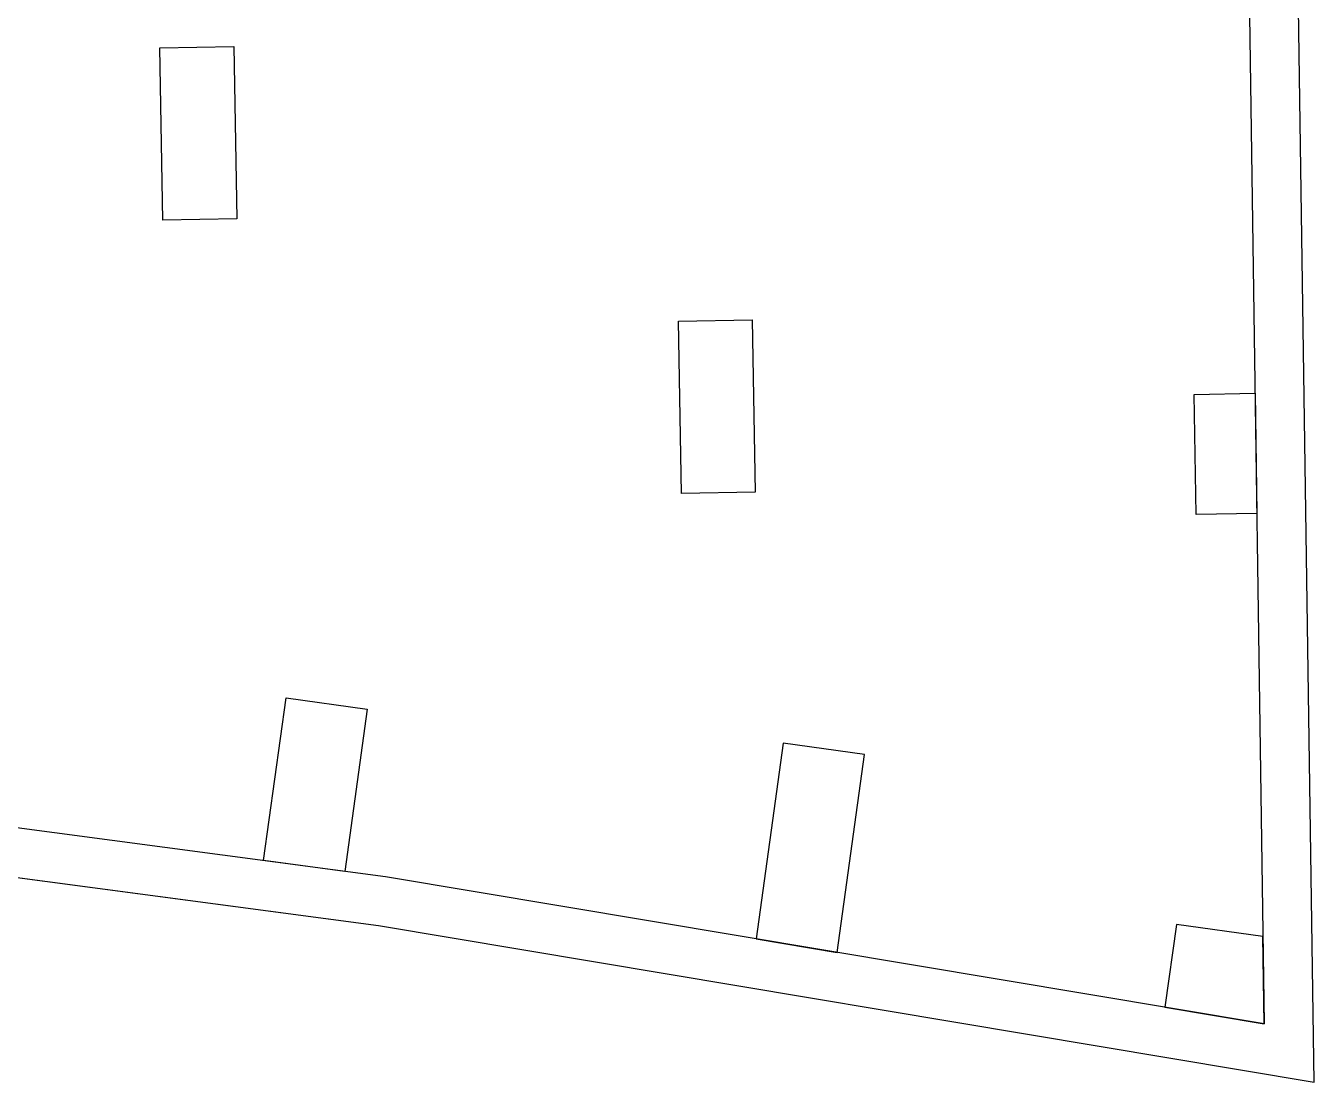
# Model space of a CAD drawing. Header units: millimetres. Extents: x 1822 to 16527, y -301 to 9797.
# Drawn here: x 14955 to 16527, y 7019 to 8307 of the extents above; entities that cross this region are included whole.
import ezdxf

# ---------------------------------------------------------------- set-up
doc = ezdxf.new("R2010")
doc.units = ezdxf.units.MM
doc.layers.add('S-Col', color=4, linetype='Continuous')

# ---------------------------------------------------------------- blocks, each defined once
blk = doc.blocks.new('Temel1')
at = {"color": 3, "elevation": 0.4}
blk.add_lwpolyline([(469.6, 1209), (-748.4, 1200), (-738.9, -267.3), (-59.2, -359.2), (365, -392.2), (3174.3, -790.9), (3612.9, -838.8), (4047.6, -909.2), (4919.7, -1025.1), (6061.2, -1216.1), (6024.3, 1319.3), (4428.6, 1296.7), (3988.8, 1284.3), (469.6, 1209)], close=True, dxfattribs=at)
blk = doc.blocks.new('TemelCukur')
at = {"color": 3, "elevation": 0.4}
blk.add_lwpolyline([(469.6, 1209), (-748.4, 1200), (-738.9, -267.3), (-59.2, -359.2), (365, -392.2), (3174.3, -790.9), (3612.9, -838.8), (4047.6, -909.2), (4919.7, -1025.1), (6061.2, -1216.1), (6024.3, 1319.3), (4428.6, 1296.7), (3988.8, 1284.3), (469.6, 1209)], close=True, dxfattribs=at)
blk = doc.blocks.new('Perde')
at = {"color": 3, "elevation": 0.4}
blk.add_lwpolyline([(469.6, 1209), (-748.4, 1200), (-738.9, -267.3), (-59.2, -359.2), (365, -392.2), (3174.3, -790.9), (3612.9, -838.8), (4047.6, -909.2), (4919.7, -1025.1), (6061.2, -1216.1), (6024.3, 1319.3), (4428.6, 1296.7), (3988.8, 1284.3), (469.6, 1209)], close=True, dxfattribs=at)
at = {"color": 1, "elevation": 0.4}
blk.add_lwpolyline([(3990.3, 1224.4), (4429.9, 1236.8), (5965.2, 1258.4), (6000.2, -1145.1), (4928.6, -965.8), (4056.3, -849.8), (3621, -779.3), (3181.8, -731.3), (371.6, -332.5), (-52.8, -299.5), (-679.2, -214.9), (-688, 1140.4), (470.5, 1149), (3990.3, 1224.4)], close=True, dxfattribs=at)
blk = doc.blocks.new('kolonlar')
at = {"layer": 'S-Col', "color": 3, "elevation": 0.4}
for points in [[(4656.9, -165), (4653.3, 45), (4743.3, 46.6), (4746.9, -163.4)], [(5289.4, -498.2), (5285.7, -288.2), (5375.7, -286.6), (5379.4, -496.6)], [(5917.2, -524.1), (5914.7, -377.5), (5989, -376.2), (5991.1, -522.8)], [(4906.2, -761.1), (4878.9, -959.1), (4779.8, -945.9), (4807.2, -747.4)], [(5413.6, -802.8), (5380.7, -1041.3), (5479.4, -1057.8), (5512.7, -816.4)], [(5893.2, -1023.8), (5879.2, -1124.8), (6000.2, -1145.1), (5998.6, -1038.4)]]:
    blk.add_lwpolyline(points, close=True, dxfattribs=at)

msp = doc.modelspace()

# ---------------------------------------------------------------- linework, layer by layer
at = {"color": 3, "elevation": -0.815}
msp.add_lwpolyline([(10935.26, 9444.227), (9717.295, 9435.196), (9726.806, 7967.897), (10406.466, 7876.046), (10830.69, 7843.028), (13639.997, 7444.37), (14078.601, 7396.474), (14513.216, 7326.043), (15385.403, 7210.124), (16526.896, 7019.096), (16490.01, 9554.495), (14894.26, 9531.97), (14454.506, 9519.578), (10935.26, 9444.227)], close=True, dxfattribs=at)

# ---------------------------------------------------------------- block references
for name in ['Temel1', 'TemelCukur', 'Perde', 'kolonlar']:
    msp.add_blockref(name, (10465.664, 8235.232, -1.185))

doc.saveas('drawing.dxf')
